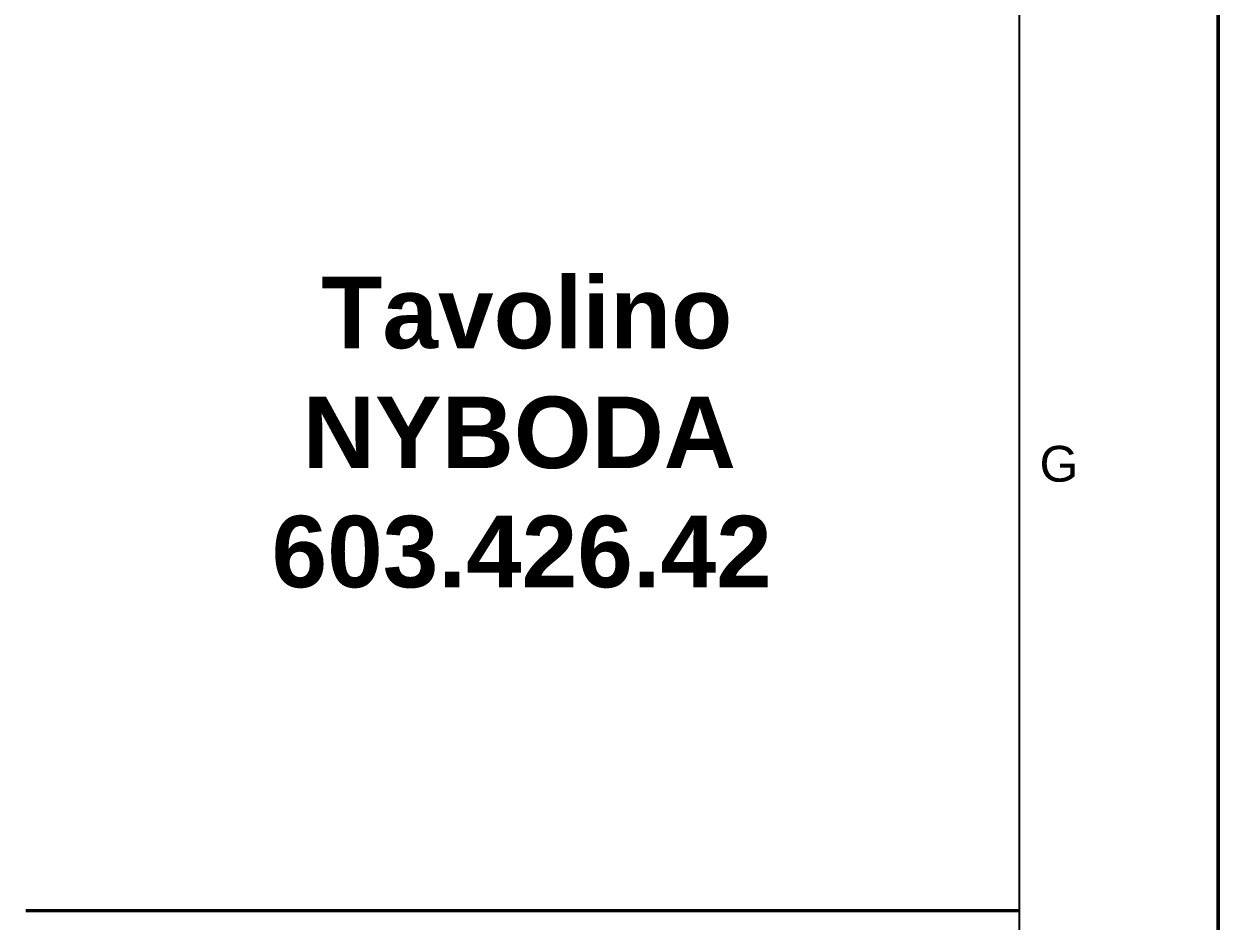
# Paper-space layout 'Layout1' of a CAD drawing. Header units: inches, sheet in millimetres. Extents: x 0 to 591, y 0 to 420.
# Drawn here: x 530.9 to 591.1, y 212 to 257.2 of the extents above; entities that cross this region are included whole.
import ezdxf
from ezdxf.enums import TextEntityAlignment as Align

# ---------------------------------------------------------------- set-up
doc = ezdxf.new("R2010")
doc.units = ezdxf.units.IN
doc.header["$MEASUREMENT"] = 0
doc.layers.add('G-ANNO-NPLT', color=210, linetype='Continuous', plot=False)
doc.layers.add('G-ANNO-TEXT', color=3, linetype='Continuous')
doc.layers.add('G-ANNO-TTLB', color=3, linetype='Continuous')
doc.styles.add('ARIAL', font='Arial.ttf')
doc.styles.add('ARIAL-BOLD', font='Arial Bold.ttf')

# ---------------------------------------------------------------- blocks, each defined once
blk = doc.blocks.new('BLOCK_TITLE')
at = {"layer": 'G-ANNO-TTLB', "const_width": 0.18}
blk.add_lwpolyline([(0, 200), (-50, 200)], dxfattribs=at)
at = {"layer": 'G-ANNO-TEXT', "style": 'ARIAL-BOLD'}
for tag, p, height in [('PROJECT_TITLE_001', (-45.366, 222.749), 3.6), ('STUDENTS_001', (-31.667, 163.486), 1.8), ('STUDENTS_002', (-31.814, 160.468), 1.8), ('STUDENTS_003', (-31.814, 157.451), 1.8), ('DRAWING_TITLE_001', (-35.39, 141.237), 1.8), ('NOTES_001', (-25.529, 124.1), 1.8), ('FILENAME_001', (-40.732, 107.683), 1.8)]:
    blk.add_attdef(tag, p, '', height=height, dxfattribs=at)
at = {"layer": 'G-ANNO-TEXT', "style": 'ARIAL-BOLD', "flags": 2}
for tag, p in [('CLASS_001', (-38.687, 193.794)), ('CLASS_002', (-34.844, 190.777)), ('PROFESSOR_001', (-36.415, 174.104))]:
    blk.add_attdef(tag, p, '', height=1.8, dxfattribs=at)
at = {"layer": 'G-ANNO-TEXT', "style": 'ARIAL-BOLD'}
for tag, p in [('VERSION_9', (-49, 92.5)), ('VERSION_8', (-49, 87.5)), ('VERSION_7', (-49, 82.5)), ('VERSION_6', (-49, 77.5)), ('VERSION_5', (-49, 72.5)), ('VERSION_4', (-49, 67.5)), ('VERSION_3', (-49, 62.5)), ('VERSION_2', (-49, 57.5)), ('VERSION_1', (-49, 52.5)), ('SHEET_TOTAL', (-5.681, 47.981)), ('DATE', (-39.015, 5.53)), ('REV', (-39.015, 2.506))]:
    blk.add_attdef(tag, text='', height=1.8, dxfattribs=at).set_placement(p, align=Align.MIDDLE_LEFT)
for tag, p in [('DATA_9', (-2.806, 92.5)), ('DATA_8', (-2.806, 87.5)), ('DATA_7', (-2.806, 82.5)), ('DATA_6', (-2.806, 77.5)), ('DATA_5', (-2.806, 72.5)), ('DATA_4', (-2.806, 67.5)), ('DATA_3', (-2.806, 62.5)), ('DATA_2', (-2.806, 57.5)), ('DATA_1', (-2.806, 52.5)), ('SHEET_COPY', (-11.423, 47.981)), ('SCALE', (-4.416, 5.53))]:
    blk.add_attdef(tag, text='', height=1.8, dxfattribs=at).set_placement(p, align=Align.MIDDLE_RIGHT)
blk.add_attdef('SHEET', text='', height=9.6, dxfattribs=at).set_placement((-25, 25), align=Align.MIDDLE_CENTER)

psp = doc.layouts.get("Layout1")

# ---------------------------------------------------------------- linework, layer by layer
at = {"layer": 'G-ANNO-NPLT', "const_width": 0.18}
psp.add_lwpolyline([(591.031, 0.017), (591.031, 420.017)], dxfattribs=at)

# ---------------------------------------------------------------- block references
ref = psp.add_blockref('BLOCK_TITLE', (581.031, 12.517))
ref.add_attrib('PROJECT_TITLE_001', 'Tavolino', (545.905, 240.833), dxfattribs={"layer": 'G-ANNO-TEXT', "height": 3.6, "style": 'ARIAL-BOLD'})
ref.add_attrib('PROJECT_TITLE_002', 'NYBODA', (544.972, 234.799), dxfattribs={"layer": 'G-ANNO-TEXT', "height": 3.6, "style": 'ARIAL-BOLD'})
ref.add_attrib('PROJECT_TITLE_003', '603.426.42', (543.401, 228.799), dxfattribs={"layer": 'G-ANNO-TEXT', "height": 3.6, "style": 'ARIAL-BOLD'})

# ---------------------------------------------------------------- next in the draw order: linework, layer by layer
at = {"layer": 'G-ANNO-TTLB'}
psp.add_line((581.031, 10.017), (581.031, 410.017), dxfattribs=at)

# ---------------------------------------------------------------- next in the draw order: texts
at = {"layer": 'G-ANNO-TEXT', "style": 'ARIAL'}
psp.add_text('G', height=1.8, dxfattribs=at).set_placement((583.015, 235.017), align=Align.MIDDLE_CENTER)

doc.saveas('drawing.dxf')
